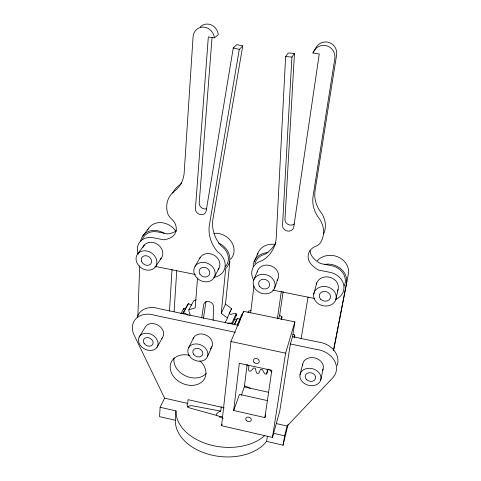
<?xml version="1.0" encoding="UTF-8"?>
<svg xmlns="http://www.w3.org/2000/svg" width="481" height="481" viewBox="0 0 481 481"><rect width="100%" height="100%" fill="white"/><g stroke="black" fill="none" stroke-linecap="round" stroke-linejoin="round"><path stroke-width="0.72" d="M213.161 320.376L213.552 306.968A5.141 4.227 26.4 0 0 208.982 301.635A5.141 4.227 26.4 0 0 203.643 304.93L201.677 317.977M137.873 315.728L139.712 265.789M294.27 223.984A5.616 5.038 20.6 0 1 288.059 224.417A5.616 5.038 20.6 0 1 284.974 219.192L294.45 53.451L288.287 52.976L285.63 56.566L276.256 237.506A36.34 31.836 27.2 0 1 262.121 260.666A16.45 14.099 21.7 0 0 253.265 279.383M294.45 53.451L291.907 57.053L282.539 225.15A5.712 5.099 20.7 0 0 287.542 231.06A5.712 5.099 20.7 0 0 293.741 227.044L319.276 53.968L312.951 53L315.133 49.441A11.273 11.129 -84.8 0 1 336.604 54.966L315.079 190.482A32.149 29.467 9.7 0 0 320.641 211.947A25.301 22.661 18.8 0 1 323.653 233.916M235.269 332.311L154.846 315.326A20.208 15.933 29.5 0 0 136.333 318.326A20.208 15.933 29.5 0 0 134.109 335.083L164.616 398.178L160.113 407.263L159.566 416.624L175.325 420.268A48.443 32.918 6.4 0 0 211.887 455.134A48.443 32.918 6.4 0 0 266.612 441.384L283.056 445.19L288.095 424.422M169.486 311.087L172.042 269.282M174.092 311.616L176.737 270.731M175.325 420.268L175.992 410.906L160.113 407.263M212.049 37.488L199.206 202.958A5.538 4.858 34 0 0 206.692 208.79M197.541 277.982L195.172 307.918L188.859 309.746A10.468 8.544 27 0 0 189.977 314.027A1.269 1.028 27.6 0 1 189.658 315.302M223.178 418.139A8.411 5.616 6.4 0 1 218.356 415.891L190.584 408.231A4.852 3.205 3.8 0 1 187.728 403.433L188.053 399.657L224.224 407.882M225.517 322.949A1.275 1.046 24.2 0 1 225.451 321.585A10.504 8.61 25.3 0 0 227.357 317.917L221.248 313.305L225.727 268.344A17.34 14.785 28.7 0 0 218.518 243.031M221.248 313.305L225.511 304.118L229.888 261.261M216.179 415.013A8.381 5.634 6.4 0 1 220.797 411.141L221.29 406.661M221.579 425.709L230.946 341.504L243.542 311.285L294.883 321.891L292.526 336.67L290.398 343.945L279.762 411.008L272.462 437.427L221.579 425.709L222.096 424.32M243.368 312.758L243.542 311.285M233.676 410.503L239.334 363.287L271.819 370.34L264.881 417.58L233.676 410.503L239.478 394.384L267.634 400.667M250.661 312.626L253.956 286.069M241.324 395.382L244.33 386.916L247.144 364.67M277.345 318.903L281.319 291.576M278.535 318.687L279.671 315.289L283.147 291.594M203.391 318.464L205.976 301.407M266.612 441.384L267.376 436.339M272.462 437.427L285.606 353.156L294.883 321.891M225.312 266.757A16.005 13.648 28.7 0 0 221.08 245.821A35.786 31.542 26.7 0 1 212.963 218.939L242.755 45.96L236.814 44.571L233.255 47.968L206.205 210.786A5.622 4.912 33.8 0 1 200.318 214.568A5.622 4.912 33.8 0 1 195.424 208.55L208.333 36.947L214.406 37.879L218.308 34.656A11.297 10.36 64.8 0 0 211.213 24.886A11.297 10.36 64.8 0 0 200.234 26.948M283.056 445.19L284.608 435.822L287.115 426.028L332.642 377.97A21.02 16.883 15.4 0 0 334.295 360.431A21.02 16.883 15.4 0 0 316.005 349.356L290.398 343.945M301.082 338.973L308.068 296.993M242.755 45.96L239.297 49.387L209.427 224.753A36.364 31.884 26.7 0 0 217.731 251.966A16.252 13.781 28.6 0 1 225.036 266.991A16.252 13.781 28.6 0 1 213.738 277.296M333.513 350.372L346.518 283.273A17.851 15.374 13.9 0 0 324.368 264.418M333.561 350.505L348.364 274.134A17.472 15.151 13.5 0 0 338.071 256.98A17.472 15.151 13.5 0 0 317.34 260.708M320.743 380.032A10.72 8.538 15.8 0 0 307.449 368.404A10.72 8.538 15.8 0 0 303.186 382.563A10.72 8.538 15.8 0 0 320.743 380.032L323.082 369.107M335.912 299.368A11.418 9.704 14.4 0 0 321.807 286.634A11.418 9.704 14.4 0 0 317.069 302.765A11.418 9.704 14.4 0 0 335.912 299.368L338.065 289.544M299.982 374.789L302.747 364.015M313.732 294.083L316.793 282.846M294.468 337.632L294.871 336.219L294.625 334.992A10.311 8.424 17.8 0 0 293.049 334.415M294.017 337.097L294.625 334.992M264.881 417.58L265.734 414.724M246.927 365.211A1.245 0.992 21.2 0 1 247.937 365.368A3.265 2.591 21.2 0 1 248.382 365.626A1.245 0.992 21.2 0 1 248.857 366.762A10.257 8.147 20.2 0 0 248.827 370.749L250.162 371.302A10.239 8.141 21.5 0 0 253.036 368.482A1.251 0.992 20.6 0 1 254.196 368.007A3.259 2.585 20.6 0 1 254.702 368.145A1.251 0.992 20.6 0 1 255.688 369.258A10.287 8.177 19.6 0 0 256.878 373.268L258.291 373.527A10.239 8.135 20.9 0 0 260.107 370.057A1.251 0.992 20 0 1 261.249 369.33A3.265 2.591 19.9 0 1 261.55 369.354A1.251 0.992 20 0 1 262.812 370.256A10.323 8.231 19.1 0 0 265.157 374.038L266.552 373.99L268.073 369.264M281.084 319.564L281.98 316.835L279.671 315.289M274.35 288.654A11.213 9.536 21.8 0 0 262.512 274.29A11.213 9.536 21.8 0 0 255.513 289.261A11.213 9.536 21.8 0 0 274.35 288.654L277.826 279.19M247.974 312.512L248.515 311.171L251.046 310.479M239.43 321.909L238.877 323.244L237.794 323.947A10.558 8.682 22.2 0 0 238.203 325.378M239.989 320.568L240.825 318.56M241.384 317.219L242.779 313.871L241.715 314.568L237.794 323.947M234.656 324.597L237.229 318.542A10.191 8.333 23.1 0 1 240.392 319.432M253.547 280.369L257.479 271.092M234.163 324.861L237.229 318.542M236.021 313.726L236.622 314.586L232.606 323.953L231.986 323.082L236.021 313.726A10.221 8.381 23.3 0 0 231.391 314.261A1.251 1.034 24.1 0 1 229.87 313.84A3.283 2.712 24 0 1 229.551 313.462A1.251 1.034 24.1 0 1 229.365 312.921M254.13 261.664L257.906 253.126M227.357 317.917L231.493 308.646L225.511 304.118M207.329 356.86L211.935 346.657M188.612 347.793L193.602 337.782M214.231 277.357L218.975 268.254M188.859 309.746L193.729 300.709L196.14 299.849M188.492 303.697L187.758 304.269L182.786 313.335L183.532 312.758L188.492 303.697A10.131 8.225 27.9 0 1 191.45 305.116M180.91 313.636L183.784 308.435A10.083 8.147 27.9 0 1 185.359 308.706M157.028 347.282A10.311 8.057 29.2 0 0 147.751 333.297A10.311 8.057 29.2 0 0 140.037 344.949A10.311 8.057 29.2 0 0 157.028 347.282L162.602 337.385M195.052 266.306L200.216 257.425M139.123 337.097L145.064 327.393A10.107 7.973 29.3 0 1 158.73 325.589A10.107 7.973 29.3 0 1 161.736 338.432M155.345 266.985A10.997 9.061 34 0 0 146.795 250.992A10.997 9.061 34 0 0 137.283 263.486A10.997 9.061 34 0 0 155.345 266.985L161.285 258.219M183.273 309.169L183.784 308.435M138.017 253.493L144.354 244.985M142.797 235.894L148.809 228.048M285.63 56.566L291.907 57.053M220.797 411.141L192.935 405.88A4.834 3.217 3.8 0 0 187.452 407.142M154.9 266.36L195.4 274.507M272.763 290.073L314.52 298.485M238.137 325.27L158.892 308.658A19.913 15.807 29.6 0 0 137.169 317.352M292.526 336.67L317.761 341.961A20.707 16.739 15.2 0 1 337.115 365.494M230.946 341.504L285.606 353.156M244.33 386.916L268.404 392.249M164.616 398.178L187.728 403.433M276.184 423.545L287.115 426.028M273.797 433.339L284.608 435.822M233.255 47.968L239.297 49.387M188.486 354.846L189.37 355.471M188.053 315.338A1.269 1.028 27.7 0 1 187.885 315.205M227.754 323.448A10.432 8.484 23.3 0 1 231.986 323.082M183.532 312.758A10.335 8.315 27.9 0 1 187.458 314.857M234.091 319.606A1.251 1.028 23.6 0 0 234.902 319.763A10.185 8.315 23 0 1 236.49 319.715M214.069 233.333A16.973 14.586 28.8 0 1 231.595 242.123A16.973 14.586 28.8 0 1 230.483 259.349M230.471 311.189A10.293 8.508 25.2 0 1 229.611 312.271M231.493 308.646A10.293 8.508 25.2 0 1 231.108 309.974M236.622 314.586A10.287 8.49 24.6 0 1 235.852 315.728M147.655 230.092A16.865 14.202 34.6 0 1 160.726 222.613A16.865 14.202 34.6 0 1 175.83 231.187M140.662 241.45A17.22 14.394 34.4 0 1 164.189 233.303M176.335 230.796A21.332 18.194 36.6 0 1 167.737 233.88L157.546 231.902A15.897 13.282 34.4 0 0 143.29 237.596M142.4 239.61A15.897 13.282 34.4 0 1 142.953 238.245M138.185 254.148A16.144 13.414 34.2 0 1 153.247 237.752L163.588 239.778A21.669 18.38 36.4 0 0 173.322 235.888A13.023 11.045 35.4 0 0 171.957 219.288A11.171 9.626 35.7 0 1 167.532 212.891A25.24 21.922 34.7 0 1 174.471 191.131A31.698 27.489 42.4 0 0 184.175 172.745L193.073 36.827A11.496 10.522 63.9 0 1 203.511 27.092A11.496 10.522 63.9 0 1 214.406 37.879M181.698 183.008A31.187 27.177 42.7 0 1 178.607 185.786A24.838 21.681 34.9 0 0 172.715 193.085M199.507 258.814A10.835 9.187 28.6 0 1 214.093 255.201A10.835 9.187 28.6 0 1 218.103 269.546M142.821 247.589A10.762 8.941 34.2 0 1 157.594 244.42A10.762 8.941 34.2 0 1 160.245 259.325M264.544 435.72A48.822 32.648 6.4 0 1 209.638 444.739A48.822 32.648 6.4 0 1 175.992 410.906M244.709 385.906A48.822 32.648 6.4 0 1 250.246 388.239M199.916 360.774A18.603 14.472 25.5 0 1 197.108 384.541A18.603 14.472 25.5 0 1 170.551 370.34A18.603 14.472 25.5 0 1 189.929 355.435M206.205 373.49A18.344 14.364 25.5 0 1 185.209 375.733A18.344 14.364 25.5 0 1 174.02 357.906M219.384 416.931A8.345 5.664 6.4 0 1 221.963 416.36M302.651 365.446A10.498 8.436 15.6 0 1 314.941 357.942A10.498 8.436 15.6 0 1 322.529 370.436M193.073 339.057A10.191 8.141 25.4 0 1 206.98 335.57A10.191 8.141 25.4 0 1 210.323 348.905M257.341 254.924A17.172 14.911 21.5 0 1 275.132 244.414M281.98 316.835A10.42 8.67 20.1 0 1 281.295 319.552M267.821 369.155A1.257 0.998 19.4 0 0 267.177 370.093A10.251 8.141 20.3 0 1 266.552 373.99M253.216 266.672A17.538 15.121 21.6 0 1 268.025 252.645M271.819 372.023A10.378 8.297 18.6 0 1 269.763 369.697M310.125 250.643A13.215 11.628 14.6 0 0 311.76 255.97A22.03 19.456 13.6 0 0 320.617 263.576L331.487 265.686A16.48 14.189 13.9 0 1 344.264 285.798M335.311 299.639A16.745 14.346 14.1 0 0 343.723 284.968A16.745 14.346 14.1 0 0 329.852 272.294L318.807 270.136A22.391 19.679 13.8 0 1 309.8 262.428A13.426 11.76 14.9 0 1 314.941 246.621A11.442 10.167 16.7 0 0 320.887 242.033A25.715 22.926 18.9 0 0 318.765 217.881A32.696 29.846 10.2 0 1 313.089 196.128L334.812 58.64A11.454 11.328 -89.8 0 0 312.951 53M254.9 263.66A16.192 13.955 21.6 0 1 264.803 254.329A35.762 31.493 27.3 0 0 275.956 242.34M257.209 272.126A10.967 9.398 21.7 0 1 271.591 266.089A10.967 9.398 21.7 0 1 277.014 280.561M316.366 284.409A11.159 9.56 14.1 0 1 330.393 277.447A11.159 9.56 14.1 0 1 337.452 291.053M141.679 261.652A5.501 4.527 34 0 0 150.655 264.069A5.501 4.527 34 0 0 147.042 255.886A5.501 4.527 34 0 0 141.679 261.652M199.874 274.05A5.538 4.66 28.6 0 0 209.139 275.108A5.538 4.66 28.6 0 0 204.353 267.328A5.538 4.66 28.6 0 0 199.874 274.05M194.865 275.078A11.075 9.313 28.6 0 0 213.354 278.673A11.075 9.313 28.6 0 0 205.219 262.59A11.075 9.313 28.6 0 0 194.865 275.078M254.004 362.265A3.03 2.423 20.6 0 0 259.067 362.223A3.03 2.423 20.6 0 0 255.838 358.483A3.03 2.423 20.6 0 0 254.004 362.265M246.344 420.472A2.892 2.201 20.2 0 0 251.154 420.532A2.892 2.201 20.2 0 0 248.064 417.063A2.892 2.201 20.2 0 0 246.344 420.472M144.15 343.452A5.159 4.028 29.2 0 0 152.639 344.588A5.159 4.028 29.2 0 0 147.98 337.608A5.159 4.028 29.2 0 0 144.15 343.452M193.536 354.178A5.201 4.113 25.4 0 0 202.23 355.357A5.201 4.113 25.4 0 0 197.703 348.346A5.201 4.113 25.4 0 0 193.536 354.178M189.255 355.663A10.402 8.231 25.4 0 0 206.638 358.068A10.402 8.231 25.4 0 0 197.637 344.029A10.402 8.231 25.4 0 0 189.255 355.663M306.812 379.834A5.363 4.269 15.8 0 0 315.584 378.541A5.363 4.269 15.8 0 0 308.916 372.745A5.363 4.269 15.8 0 0 306.812 379.834M320.653 299.248A5.706 4.852 14.4 0 0 330.261 298.232A5.706 4.852 14.4 0 0 323.785 291.432A5.706 4.852 14.4 0 0 320.653 299.248M259.53 286.369A5.604 4.768 21.8 0 0 269.035 286.754A5.604 4.768 21.8 0 0 263.738 279.233A5.604 4.768 21.8 0 0 259.53 286.369"/></g></svg>
